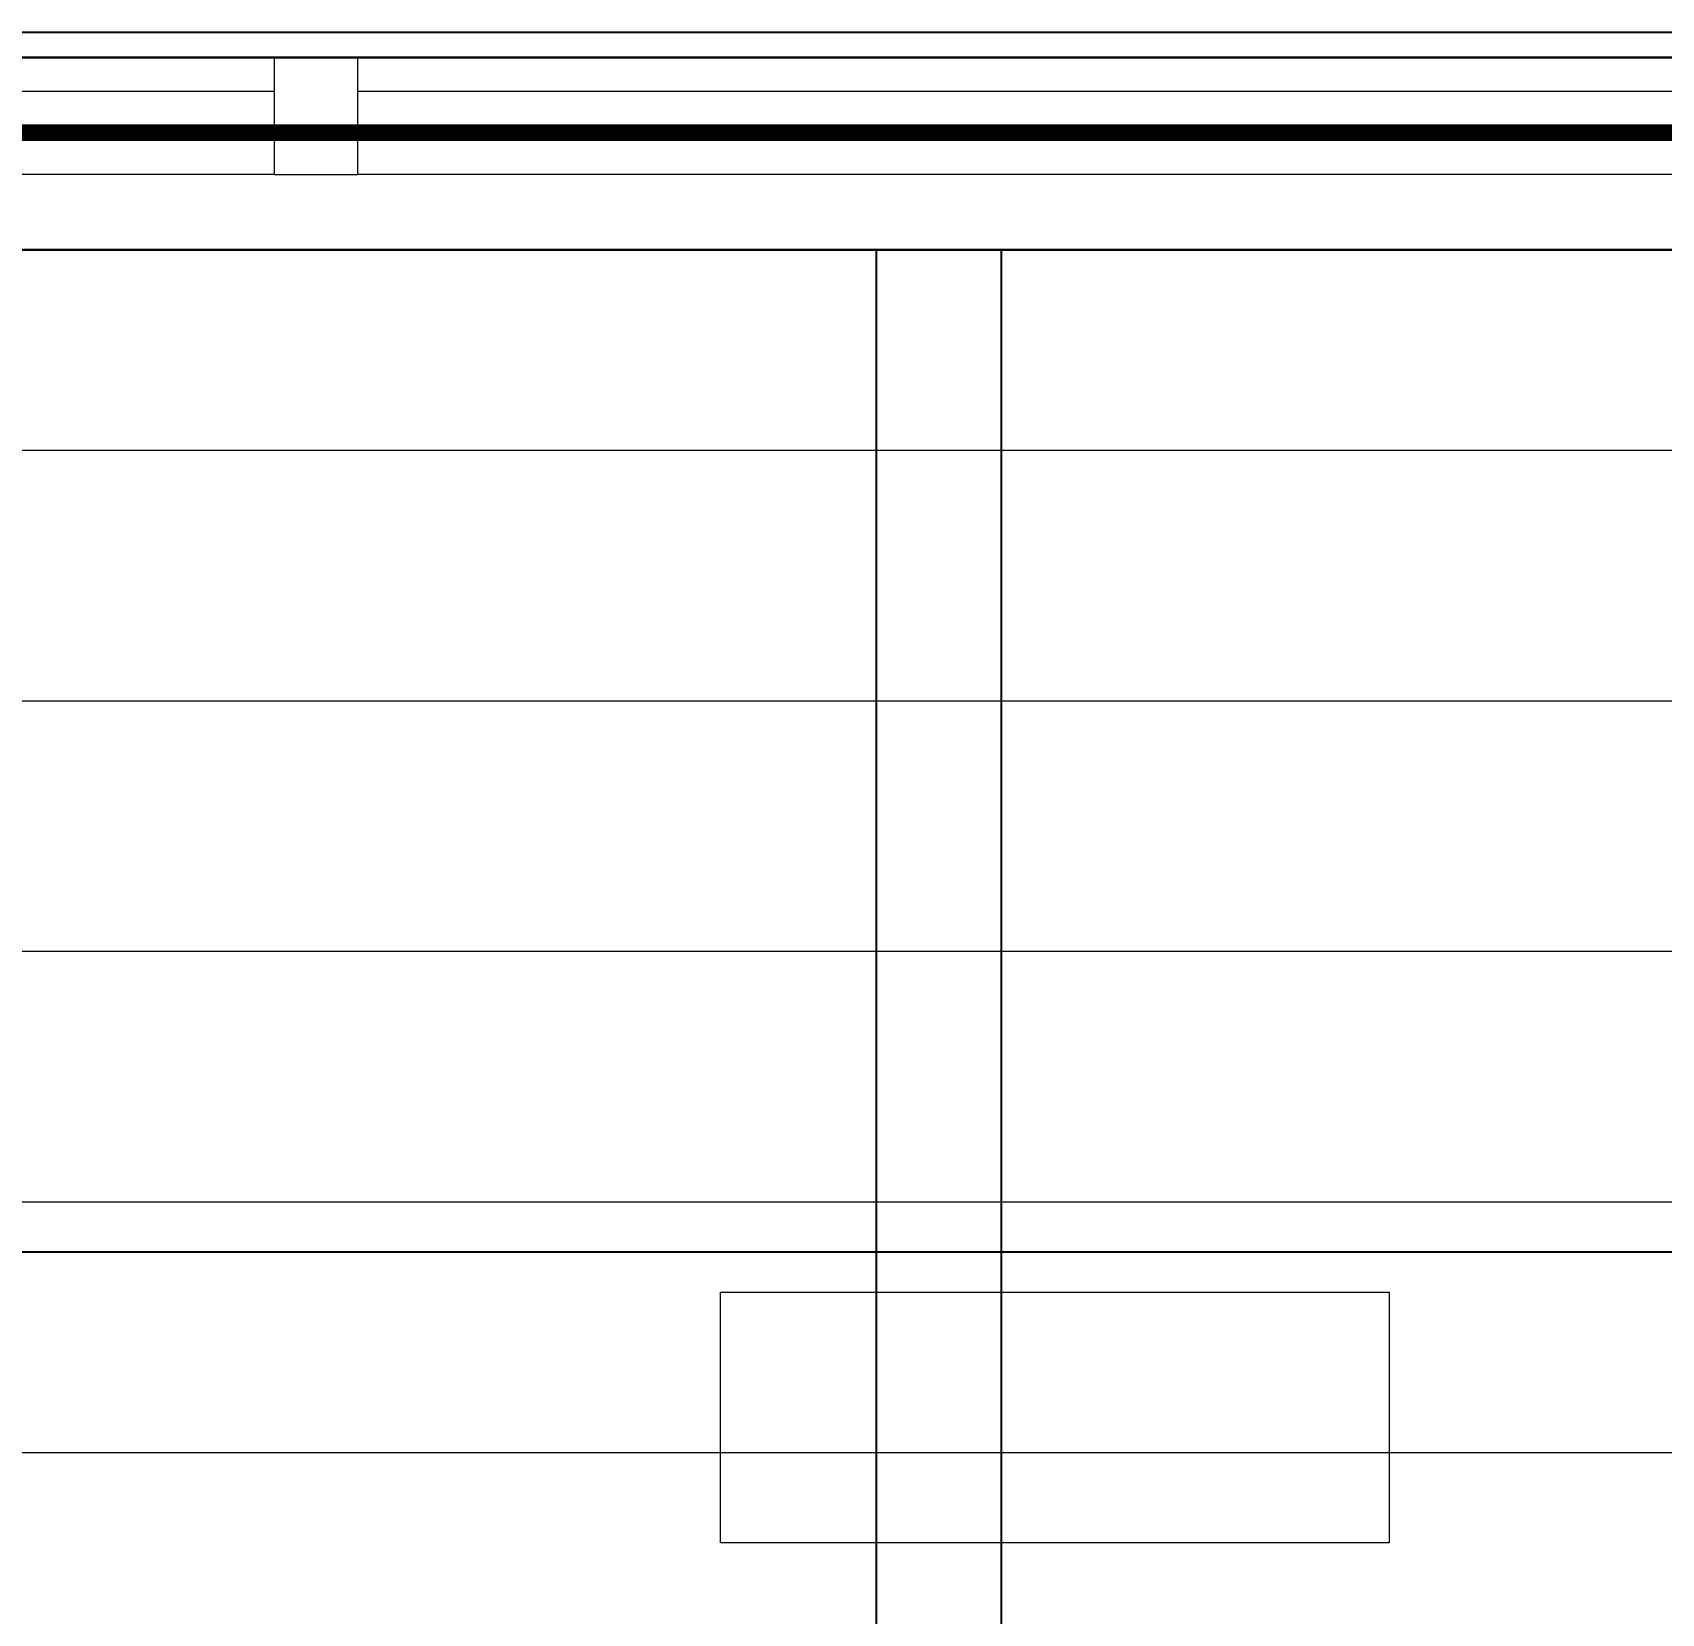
# Model space of a CAD drawing. Header units: millimetres. Extents: x -343543 to 400519, y -115663 to 104219.
# Drawn here: x -242474 to -241499, y 13659 to 14605 of the extents above; entities that cross this region are included whole.
import ezdxf

# ---------------------------------------------------------------- set-up
doc = ezdxf.new("R2010")
doc.units = ezdxf.units.MM
doc.linetypes.add("$0$02'TUONG Xay$0$HIDDEN", pattern=[0.375, 0.25, -0.125])
doc.layers.get('0').update_dxf_attribs({"color": 231, "lineweight": 0})
doc.layers.get('DefPoints').update_dxf_attribs({"color": 191})
for name, color, linetype, lineweight in [('A-CLNG', 157, 'Continuous', 25), ('A-FLOR-PRTN', 161, 'Continuous', 9), ('A-OPEN', 20, 'Continuous', 9), ('A-PATT', 252, 'Continuous', 9), ('A-SYMBOLS', 10, 'Continuous', 13), ('fix lighting', 2, 'Continuous', 5), ('SME-E-LTG-DIM', 55, 'Continuous', 18), ('XREF MAT BANG TUONG XAY$0$01.Xref _MB T1$0$A-WALL-INT', 8, 'Continuous', 9), ('XREF MAT BANG TUONG XAY$0$A-FINE', 8, 'Continuous', 25)]:
    doc.layers.add(name, color=color, linetype=linetype, lineweight=lineweight)
doc.layers.add('XREF MAT BANG TUONG XAY$0$A-FNSH', color=8, linetype='Continuous')
doc.styles.add('SM-DIMTEXT', font='SME.shx', dxfattribs={"width": 0.7})
doc.dimstyles.new('SDIM-100', dxfattribs={"dimscale": 100, "dimtxt": 2, "dimasz": 0.6, "dimexe": 0.6, "dimexo": 0.2, "dimgap": 0.5, "dimtad": 1, "dimdec": 0, "dimzin": 12, "dimtxsty": 'SM-DIMTEXT', "dimblk": 'ARCHTICK', "dimblk1": 'ARCHTICK', "dimblk2": 'ARCHTICK', "dimcen": 0.12, "dimdle": 0.6, "dimclrd": 7, "dimclre": 8, "dimadec": 0, "dimazin": 3, "dimtfac": 2, "dimtix": 1, "dimtmove": 1, "dimatfit": 3, "dimfxl": 1, "dimtzin": 0, "dimarcsym": 1})

# ---------------------------------------------------------------- blocks, each defined once
blk = doc.blocks.new('XREF MAT BANG NOI THAT')
at = {"color": 8}
blk.add_lwpolyline([(20791.94, 13851.13), (21191.94, 13851.13), (21191.94, 13701.13), (20791.94, 13701.13)], close=True, dxfattribs=at)
blk = doc.blocks.new('01.Xref _MB T1')
at = {"layer": 'XREF MAT BANG TUONG XAY$0$01.Xref _MB T1$0$A-WALL-INT', "color": 8}
for points in [[(20575.00141, 14590), (20525.00141, 14590), (20525.00141, 14520), (20575.00141, 14520)], [(20000.00141, 14570), (20525.00141, 14570), (20525.00141, 14520), (20000.00141, 14520)], [(20575.00141, 14570), (21625.00141, 14570), (21625.00141, 14520), (20575.00141, 14520)]]:
    blk.add_lwpolyline(points, close=True, dxfattribs=at)
at = {"layer": 'XREF MAT BANG TUONG XAY$0$A-FINE', "color": 8}
blk.add_lwpolyline([(16190, 9604.99999), (23810.00141, 9604.99999), (23810.00141, 14605), (16190, 14605)], close=True, dxfattribs=at)
at = {"layer": 'XREF MAT BANG TUONG XAY$0$A-FNSH', "color": 8, "elevation": 0}
blk.add_lwpolyline([(20000.00534, 14715), (24084.99201, 14714.99991), (24084.99201, 14589.99991), (23920.00144, 14589.99991), (23919.99295, 12469.99987), (23795.00988, 12470.00001), (23795.01837, 14284.99953), (23680.01114, 14284.99599), (23680.00176, 14590), (20000.00529, 14590)], dxfattribs=at)
at = {"layer": 'A-PATT', "color": 8}
blk.add_blockref('XREF MAT BANG NOI THAT', (0, 0), dxfattribs=at)
blk = doc.blocks.new('DenSanTuongT1Ikigai')
at = {"layer": 'fix lighting', "color": 5, "linetype": "$0$02'TUONG Xay$0$HIDDEN", "ltscale": 500, "true_color": 0x0000ff, "const_width": 10}
blk.add_lwpolyline([(17790, 14545), (22210, 14545)], dxfattribs=at)
blk = doc.blocks.new('_ArchTick')
at = {"color": 0, "linetype": 'ByBlock', "const_width": 0.15}
blk.add_lwpolyline([(-0.5, -0.5), (0.5, 0.5)], dxfattribs=at)
blk = doc.blocks.new('*D1182')
at = {"layer": 'DefPoints', "color": 0, "transparency": 16777216}
for p in [(-243342.08, 13875), (-241084.02, 13875), (-241084.02, 12105)]:
    blk.add_point(p, dxfattribs=at)
at = {"layer": 'SME-E-LTG-DIM', "color": 7, "lineweight": -2, "transparency": 16777216}
blk.add_line((-243342.08, 12045), (-243342.08, 13935), dxfattribs=at)
at = {"layer": 'SME-E-LTG-DIM', "color": 8, "lineweight": -2, "transparency": 16777216}
for p, q in [((-241104.02, 13875), (-243402.08, 13875)), ((-241104.02, 12105), (-243402.08, 12105))]:
    blk.add_line(p, q, dxfattribs=at)
at = {"layer": 'SME-E-LTG-DIM', "color": 7, "lineweight": -2, "transparency": 16777216, "xscale": 60, "yscale": 60, "zscale": 60}
for p, rotation in [((-243342.08, 13875), 90), ((-243342.08, 12105), 270)]:
    blk.add_blockref('_ArchTick', p, dxfattribs=dict(at, rotation=rotation))
at = {"layer": 'SME-E-LTG-DIM', "color": 0, "transparency": 16777216, "insert": (-243467.08, 12990), "char_height": 150, "attachment_point": 5, "rotation": 90, "style": 'SM-DIMTEXT'}
blk.add_mtext('1770', dxfattribs=at)

msp = doc.modelspace()

# ---------------------------------------------------------------- block references
at = {"layer": 'A-SYMBOLS'}
msp.add_blockref('01.Xref _MB T1', (-262854.02, 0), dxfattribs=at)

# ---------------------------------------------------------------- next in the draw order: hatches: boundary and pattern name
at = {"layer": 'A-PATT'}
h = msp.add_hatch(dxfattribs=at)
h.set_pattern_fill('_USER', color=256, scale=150, pattern_type=0)
h.set_pattern_definition([(0, (-240314.01, 12105), (0, 150), [])])
h.paths.add_polyline_path([(-245249.05, 14475), (-240459, 14475), (-240459, 9735), (-245249.05, 9735)])

# ---------------------------------------------------------------- next in the draw order: linework, layer by layer
at = {"layer": 'A-CLNG', "color": 251, "elevation": 0}
for points in [[(-246534.03, 14590), (-239174.02, 14590), (-239174.02, 14475), (-246534.03, 14475)], [(-245249.05, 14475), (-240459, 14475), (-240459, 9735), (-245249.05, 9735)], [(-241894.01, 14475), (-241969, 14475), (-241969, 9735), (-241894.01, 9735)]]:
    msp.add_lwpolyline(points, close=True, dxfattribs=at)
at = {"layer": 'A-OPEN', "color": 251}
msp.add_lwpolyline([(-246534.03, 14475), (-239174.02, 14475), (-239174.02, 14590), (-246534.03, 14590)], close=True, dxfattribs=at)

# ---------------------------------------------------------------- next in the draw order: block references
at = {"layer": 'A-FLOR-PRTN'}
msp.add_blockref('DenSanTuongT1Ikigai', (-262854.02, 0), dxfattribs=at)

# ---------------------------------------------------------------- next in the draw order: dimensions: what is measured, and where the dimension line sits
at = {"layer": 'SME-E-LTG-DIM'}
dim = msp.add_linear_dim(base=(-243342.08, 13875), p1=(-241084.02, 12105), p2=(-241084.02, 13875), angle=90, dimstyle='SDIM-100', override={"dimtxt": 1.5, "dimtfill": 0}, dxfattribs=at)
dim.commit()
dim.dimension.update_dxf_attribs({"geometry": '*D1182', "text_midpoint": (-243467.08, 12990)})

doc.saveas('drawing.dxf')
